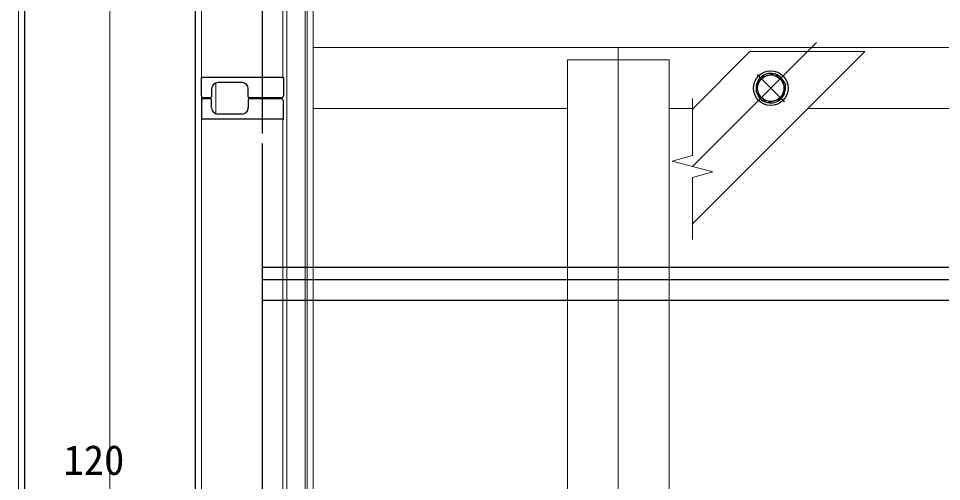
# Model space of a CAD drawing. Units: millimetres, scale not verified. Extents: x -875 to 875, y -1304 to 1298.
# Drawn here: x -465 to -11, y 422.3 to 650.2 of the extents above; entities that cross this region are included whole.
import ezdxf
from ezdxf.enums import TextEntityAlignment as Align

# ---------------------------------------------------------------- set-up
doc = ezdxf.new("R2010")
doc.units = ezdxf.units.MM
doc.header["$LTSCALE"] = 8
doc.layers.add('0-4_YKK_12', color=2, linetype='Continuous', lineweight=18)
doc.layers.add('0-5_YKK_13', color=4, linetype='Continuous')
doc.layers.add('0-6_YKK_D', color=6, linetype='Continuous')
doc.styles.add('ＭＳ ゴシック', font='')
doc.styles.get('ＭＳ ゴシック').set_extended_font_data('MS Gothic')

msp = doc.modelspace()

# ---------------------------------------------------------------- linework, layer by layer
at = {"layer": '0-4_YKK_12'}
for p, q in [((-420, 1042.448), (-420, 137.964)), ((-465, 850.4), (-465, 270.9)), ((-462, 850.4), (-462, 270.9)), ((-461.85, 850.15), (-461.85, 271.15)), ((-378.15, 850.15), (-378.15, 271.15)), ((-378, 850.4), (-378, 270.9)), ((-375, 850.4), (-375, 270.9)), ((-324, 847.9), (-324, 335.9)), ((-323, 847.9), (-323, 335.9)), ((-320, 847.9), (-320, 335.9)), ((-375, 795.15), (-375, 621.15)), ((-335, 795.15), (-335, 621.15)), ((-333, 678.932), (-333, 404.868)), ((-320, 635.9), (455.355, 635.9)), ((-170, 247), (-170, 635.9)), ((-133.537, 577.363), (-72.5, 638.4)), ((-133.537, 549.079), (-48.716, 633.9)), ((-195, 261.9), (-195, 629.9)), ((-145, 629.9), (-195, 629.9)), ((-145, 261.9), (-145, 629.9)), ((-375, 621.15), (-335, 621.15)), ((-367.9, 618.512), (-367.9, 603.288)), ((-372.5, 610.65), (-372.5, 611.15)), ((-371.3, 610.65), (-371.3, 611.15)), ((-133.537, 610.748), (-133.537, 582.722)), ((-320, 605.9), (-195, 605.9)), ((-145, 605.9), (-133.284, 605.9)), ((-76.716, 605.9), (55, 605.9)), ((-375, 600.65), (-335, 600.65)), ((-375, 600.65), (-375, 281.65)), ((-335, 600.65), (-335, 281.65)), ((-133.537, 582.722), (-143.537, 580.043)), ((-123.537, 574.684), (-143.537, 580.043)), ((-123.537, 574.684), (-133.537, 572.004)), ((-133.537, 572.004), (-133.537, 541.368))]:
    msp.add_line(p, q, dxfattribs=at)
msp.add_lwpolyline([(-133.537, 605.648), (-105.284, 633.9), (-48.716, 633.9)], dxfattribs=at)
at = {"layer": '0-5_YKK_13'}
for p, q in [((-345, 593.627), (-345, 834.4)), ((-101.718, 609.182), (-88.282, 622.618)), ((-101.718, 622.618), (-88.282, 609.182)), ((-335.2, 621.15), (-374.5, 621.15)), ((-355, 618.65), (-367, 618.65)), ((-335.2, 621.15), (-334.7, 621.15)), ((-334.7, 621.15), (-334.7, 612.15)), ((-370, 615.65), (-370, 611.65)), ((-352, 611.65), (-352, 615.65)), ((-370.5, 611.15), (-374, 611.15)), ((-370.5, 610.65), (-374, 610.65)), ((-370, 606.15), (-370, 610.15)), ((-352, 610.15), (-352, 606.15)), ((-335.7, 611.15), (-351.5, 611.15)), ((-335.7, 610.65), (-351.5, 610.65)), ((-334.7, 600.65), (-334.7, 609.65)), ((-335.2, 600.65), (-374.5, 600.65)), ((-355, 603.15), (-367, 603.15)), ((-335.2, 600.65), (-334.7, 600.65)), ((-345, 511.376), (-345, 588.627)), ((-334.7, 527.6), (-345, 527.6)), ((455.355, 527.6), (-334.7, 527.6)), ((-334.4, 521.6), (-344.7, 521.6)), ((455.355, 521.6), (-334.7, 521.6)), ((-345, 288.4), (-345, 511.376)), ((-334.7, 511.376), (-345, 511.376)), ((455.355, 511.376), (-334.7, 511.376))]:
    msp.add_line(p, q, dxfattribs=at)
msp.add_lwpolyline([(-89.693, 610.593), (-96.943, 608.65), (-102.25, 613.957), (-100.307, 621.207), (-93.057, 623.15), (-87.75, 617.843)], close=True, dxfattribs=at)
for points in [[(-375, 612.15), (-375, 621.15), (-374.5, 621.15)], [(-375, 609.65), (-375, 600.65), (-374.5, 600.65)]]:
    msp.add_lwpolyline(points, dxfattribs=at)
for radius in [8.5, 6.5]:
    msp.add_circle((-95, 615.9), radius, dxfattribs=at)
for centre, radius, start, end in [((-95, 615.9), 7.25, 78.70844, 131.29156), ((-95, 615.9), 7.25, 18.70844, 71.29156), ((-367, 615.65), 3, 90, 180), ((-355, 615.65), 3, 0, 90), ((-95, 615.9), 7.25, 138.70844, 191.29156), ((-95, 615.9), 7.25, 198.70844, 251.29156), ((-95, 615.9), 7.25, 318.70844, 11.29156), ((-374, 612.15), 1, 180, 270), ((-374, 609.65), 1, 90, 180), ((-370.5, 611.65), 0.5, 270, 0), ((-370.5, 610.15), 0.5, 0, 90), ((-351.5, 611.65), 0.5, 180, 270), ((-351.5, 610.15), 0.5, 90, 180), ((-335.7, 612.15), 1, 270, 0), ((-335.7, 609.65), 1, 0, 90), ((-95, 615.9), 7.25, 258.70844, 311.29156), ((-367, 606.15), 3, 180, 270), ((-355, 606.15), 3, 270, 0)]:
    msp.add_arc(centre, radius, start, end, dxfattribs=at)

# ---------------------------------------------------------------- texts
at = {"layer": '0-6_YKK_D', "style": 'ＭＳ ゴシック'}
msp.add_text('120', height=14.66, dxfattribs=at).set_placement((-442.841, 421.2), align=Align.BOTTOM_LEFT)

doc.saveas('drawing.dxf')
